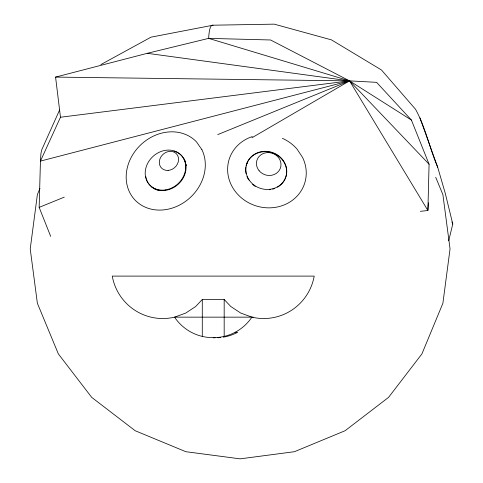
<?xml version="1.0" encoding="UTF-8"?>
<svg xmlns="http://www.w3.org/2000/svg" width="483" height="483" viewBox="0 0 483 483"><rect width="100%" height="100%" fill="white"/><g stroke="black" fill="none" stroke-linecap="round" stroke-linejoin="round"><path stroke-width="0.72" d="M50.685 236.38L39.153 207.382L40.445 161.099L60.478 117.242L55.575 77.093L349.559 80.872L376.607 82.339L411.413 120.062L429.079 164.22L427.89 210.503L420.391 211.331M448.701 240.739L452.776 224.04L445.272 193.345L437.707 167.263C429.58 148.281 425.565 127.367 415.519 109.255L381.576 70.107L379.578 68.84L331.453 39.872L274.223 24.15L213.075 25.201L151.04 37.149L100.85 64.595M39.962 188.364L37.372 194.607L30.224 248.938L37.372 303.27L58.346 353.894L91.704 397.37L135.18 430.727L185.804 451.696L240.136 458.85L294.461 451.696L345.091 430.727L388.567 397.37L421.925 353.894L442.893 303.27L450.047 248.938L442.893 194.607L435.714 177.273M59.614 109.937L41.84 149.585L40.934 153.461L40.445 161.099L349.559 80.872L411.413 120.062M251.921 317.15L240.751 313.075L230.814 306.53L224.178 299.49L202.286 299.49L195.651 306.53L185.714 313.075L174.544 317.15A51.566 51.301 90 0 1 112.255 276.101L314.21 276.101A51.566 51.301 -90 0 1 251.921 317.15A46.972 46.724 -90 0 1 235.13 332.304C221.637 339.458 204.828 339.458 191.334 332.304A46.972 46.724 -90 0 1 174.544 317.15L253.177 317.15M251.945 137.77L349.559 80.872L429.079 164.22M39.153 207.382L64.263 197.149M217.724 134.6L349.559 80.872L427.89 210.503L428.27 204.581A105.016 6.991 79.5 0 1 428.687 202.794M55.575 77.093L147.279 53.311L208.656 38.374L270.565 39.98L349.559 80.872L60.478 117.242M235.13 332.304L237.642 332.304A46.972 46.724 -90 0 1 223.309 337.164M213.232 337.78L215.116 337.78M147.279 53.311L349.559 80.872L208.656 38.374A300.1 21.445 79.4 0 1 213.075 25.201M451.937 221.951L452.776 224.04M437.707 167.263L419.944 117.937M224.178 299.49L224.178 336.313M202.286 299.49L202.286 336.313M252.319 136.586A39.6 36.316 17.6 0 0 230.717 183.775A39.6 36.316 17.6 0 0 282.899 205.408A39.6 36.316 17.6 0 0 302.557 157.416L297.039 149.102A39.6 36.316 17.6 0 0 282.404 138.319M174.007 151.149A21.663 18.511 -43 0 1 180.853 181.463A21.663 18.511 -43 0 1 148.221 183.027M147.858 182.435A21.663 18.511 -43 0 1 146.216 178.553M146.041 177.865A21.663 18.511 -43 0 1 145.763 176.446M284.131 180.757A20.63 18.922 17.6 0 1 277.453 187.205M274.779 188.467A20.63 18.922 17.6 0 1 272.647 189.155M270.715 189.565A20.63 18.922 17.6 0 1 269.387 189.747M255.259 186.396A20.63 18.922 17.6 0 1 252.579 184.397M248.673 179.857A20.63 18.922 17.6 0 1 246.994 176.573M246.137 173.808A20.63 18.922 17.6 0 1 245.853 167.408M246.107 166.013A20.63 18.922 17.6 0 1 272.859 153.069A20.63 18.922 17.6 0 1 284.487 180.147M184.132 158.973A21.663 18.511 -43 0 1 185.333 161.515M186.1 164.25A21.663 18.511 -43 0 1 186.323 165.687M159.396 190.598A21.663 18.511 -43 0 1 156.619 189.825M155.321 189.282A21.663 18.511 -43 0 1 154.071 188.636M152.882 187.881A21.663 18.511 -43 0 1 151.783 187.042M246.692 164.093A20.63 18.922 17.6 0 1 247.278 162.801M220.574 337.532A46.972 46.724 -90 0 1 217.815 337.738M201.894 149.682L196.496 141.905A42.311 36.159 -43 0 0 130.181 159.468A42.311 36.159 -43 0 0 165.041 209.719A42.311 36.159 -43 0 0 201.894 149.682M165.349 189.928A21.663 18.511 -43 0 0 183.045 157.603A21.663 18.511 -43 0 0 147.955 162.825A21.663 18.511 -43 0 0 165.349 189.928M249.204 180.087A20.63 18.922 17.6 0 0 284.608 179.754A20.63 18.922 17.6 0 0 265.07 151.294A20.63 18.922 17.6 0 0 249.204 180.087M168.096 170.408A10.318 8.815 -43 0 0 177.684 155.562A10.318 8.815 -43 0 0 161.038 156.691A10.318 8.815 -43 0 0 168.096 170.408M259.142 170.753A12.377 11.351 17.6 0 0 280.17 168.706A12.377 11.351 17.6 0 0 266.845 152.646A12.377 11.351 17.6 0 0 259.142 170.753"/></g></svg>
